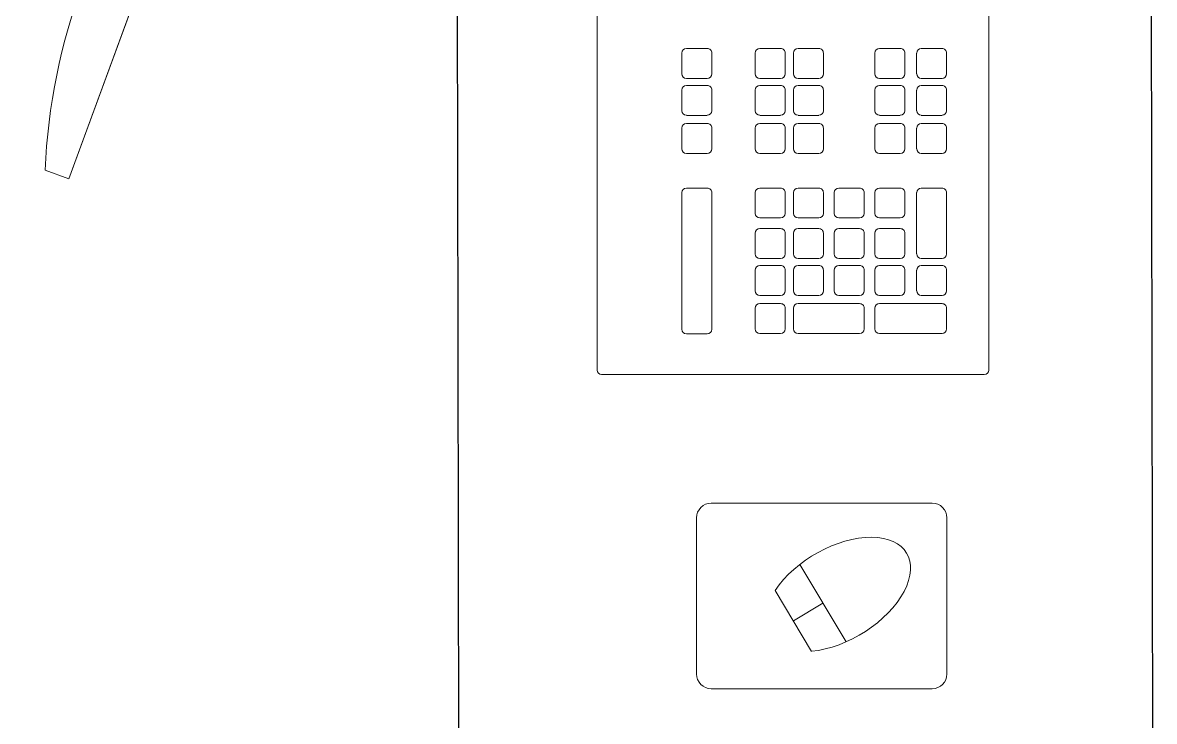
# Model space of a CAD drawing. Header units: metres. Extents: x -39 to 21688, y -24 to 9022.
# Drawn here: x 161.4841 to 161.9737, y 43.1306 to 43.433 of the extents above; entities that cross this region are included whole.
import ezdxf

# ---------------------------------------------------------------- set-up
doc = ezdxf.new("R2010")
doc.units = ezdxf.units.M
doc.header["$MEASUREMENT"] = 0
doc.linetypes.add('CONTINUA', pattern=[0])
for name, color, linetype in [('AR-CALLES', 4, 'Continuous'), ('AR-MOBILIRIO', 1, 'Continuous'), ('AR-PUERTAS', 2, 'Continuous')]:
    doc.layers.add(name, color=color, linetype=linetype)

# ---------------------------------------------------------------- blocks, each defined once
blk = doc.blocks.new('AR-MOB. RECEPCION')
at = {"layer": 'AR-MOBILIRIO', "extrusion": (5.25001e-07, -5.22836e-07, 1)}
for p, q in [((-0.00461, 2.83592, 0), (-0.00019, 0.13393, 0)), ((-0.30019, 0.13344, 0), (-0.30133, 0.83344, 0))]:
    blk.add_line(p, q, dxfattribs=at)
at = {"layer": 'AR-MOBILIRIO', "extrusion": (-1.60905e-07, -3.9026e-07, 1)}
blk.add_line((-0.30133, 0.83344, 0), (-0.30309, 1.90844, 0), dxfattribs=at)
at = {"layer": 'AR-MOBILIRIO', "linetype": 'CONTINUA', "lineweight": 5}
for p, q in [((-0.33915, 1.26, 0), (-0.46978, 0.90437, 0)), ((-0.24128, 0.82161, 0), (-0.24128, 1.24297, 0)), ((-0.07179, 0.82161, 0), (-0.07179, 1.24297, 0)), ((-0.19362, 0.96077, 0), (-0.2026, 0.96077, 0)), ((-0.16188, 0.96077, 0), (-0.17086, 0.96077, 0)), ((-0.14534, 0.96077, 0), (-0.15431, 0.96077, 0)), ((-0.11011, 0.96077, 0), (-0.11908, 0.96077, 0)), ((-0.09205, 0.96077, 0), (-0.10102, 0.96077, 0)), ((-0.20459, 0.95878, 0), (-0.20459, 0.94981, 0)), ((-0.19163, 0.94981, 0), (-0.19163, 0.95878, 0)), ((-0.17285, 0.95878, 0), (-0.17285, 0.94981, 0)), ((-0.15989, 0.94981, 0), (-0.15989, 0.95878, 0)), ((-0.1563, 0.95878, 0), (-0.1563, 0.94981, 0)), ((-0.14334, 0.94981, 0), (-0.14334, 0.95878, 0)), ((-0.12107, 0.95878, 0), (-0.12107, 0.94981, 0)), ((-0.10811, 0.94981, 0), (-0.10811, 0.95878, 0)), ((-0.10302, 0.95878, 0), (-0.10302, 0.94981, 0)), ((-0.09006, 0.94981, 0), (-0.09006, 0.95878, 0)), ((-0.2026, 0.94781, 0), (-0.19362, 0.94781, 0)), ((-0.17086, 0.94781, 0), (-0.16188, 0.94781, 0)), ((-0.15431, 0.94781, 0), (-0.14534, 0.94781, 0)), ((-0.11908, 0.94781, 0), (-0.11011, 0.94781, 0)), ((-0.10102, 0.94781, 0), (-0.09205, 0.94781, 0)), ((-0.20459, 0.94279, 0), (-0.20459, 0.93382, 0)), ((-0.19362, 0.94478, 0), (-0.2026, 0.94478, 0)), ((-0.19163, 0.93382, 0), (-0.19163, 0.94279, 0)), ((-0.17285, 0.94279, 0), (-0.17285, 0.93382, 0)), ((-0.16188, 0.94478, 0), (-0.17086, 0.94478, 0)), ((-0.15989, 0.93382, 0), (-0.15989, 0.94279, 0)), ((-0.1563, 0.94279, 0), (-0.1563, 0.93382, 0)), ((-0.14534, 0.94478, 0), (-0.15431, 0.94478, 0)), ((-0.14334, 0.93382, 0), (-0.14334, 0.94279, 0)), ((-0.12107, 0.94279, 0), (-0.12107, 0.93382, 0)), ((-0.11011, 0.94478, 0), (-0.11908, 0.94478, 0)), ((-0.10811, 0.93382, 0), (-0.10811, 0.94279, 0)), ((-0.10302, 0.94279, 0), (-0.10302, 0.93382, 0)), ((-0.09205, 0.94478, 0), (-0.10102, 0.94478, 0)), ((-0.09006, 0.93382, 0), (-0.09006, 0.94279, 0)), ((-0.2026, 0.93182, 0), (-0.19362, 0.93182, 0)), ((-0.17086, 0.93182, 0), (-0.16188, 0.93182, 0)), ((-0.15431, 0.93182, 0), (-0.14534, 0.93182, 0)), ((-0.11908, 0.93182, 0), (-0.11011, 0.93182, 0)), ((-0.10102, 0.93182, 0), (-0.09205, 0.93182, 0)), ((-0.20459, 0.92633, 0), (-0.20459, 0.91735, 0)), ((-0.19362, 0.92832, 0), (-0.2026, 0.92832, 0)), ((-0.19163, 0.91735, 0), (-0.19163, 0.92633, 0)), ((-0.17285, 0.92633, 0), (-0.17285, 0.91735, 0)), ((-0.16188, 0.92832, 0), (-0.17086, 0.92832, 0)), ((-0.15989, 0.91735, 0), (-0.15989, 0.92633, 0)), ((-0.1563, 0.92633, 0), (-0.1563, 0.91735, 0)), ((-0.14534, 0.92832, 0), (-0.15431, 0.92832, 0)), ((-0.14334, 0.91735, 0), (-0.14334, 0.92633, 0)), ((-0.12107, 0.92633, 0), (-0.12107, 0.91735, 0)), ((-0.11011, 0.92832, 0), (-0.11908, 0.92832, 0)), ((-0.10811, 0.91735, 0), (-0.10811, 0.92633, 0)), ((-0.10302, 0.92633, 0), (-0.10302, 0.91735, 0)), ((-0.09205, 0.92832, 0), (-0.10102, 0.92832, 0)), ((-0.09006, 0.91735, 0), (-0.09006, 0.92633, 0)), ((-0.20459, 0.92184, 0), (-0.20459, 0.91735, 0)), ((-0.19163, 0.92184, 0), (-0.19163, 0.91735, 0)), ((-0.2026, 0.91536, 0), (-0.19362, 0.91536, 0)), ((-0.17086, 0.91536, 0), (-0.16188, 0.91536, 0)), ((-0.15431, 0.91536, 0), (-0.14534, 0.91536, 0)), ((-0.11908, 0.91536, 0), (-0.11011, 0.91536, 0)), ((-0.10102, 0.91536, 0), (-0.09205, 0.91536, 0)), ((-0.46978, 0.90437, 0), (-0.48, 0.90812, 0)), ((-0.20459, 0.89838, 0), (-0.20459, 0.83924, 0)), ((-0.19362, 0.90037, 0), (-0.2026, 0.90037, 0)), ((-0.19163, 0.83924, 0), (-0.19163, 0.89838, 0)), ((-0.17285, 0.89838, 0), (-0.17285, 0.88941, 0)), ((-0.16188, 0.90037, 0), (-0.17086, 0.90037, 0)), ((-0.15989, 0.88941, 0), (-0.15989, 0.89838, 0)), ((-0.1563, 0.89838, 0), (-0.1563, 0.88941, 0)), ((-0.14534, 0.90037, 0), (-0.15431, 0.90037, 0)), ((-0.14334, 0.88941, 0), (-0.14334, 0.89838, 0)), ((-0.13869, 0.89838, 0), (-0.13869, 0.88941, 0)), ((-0.12772, 0.90037, 0), (-0.13669, 0.90037, 0)), ((-0.12573, 0.88941, 0), (-0.12573, 0.89838, 0)), ((-0.12107, 0.89838, 0), (-0.12107, 0.88941, 0)), ((-0.11011, 0.90037, 0), (-0.11908, 0.90037, 0)), ((-0.10811, 0.88941, 0), (-0.10811, 0.89838, 0)), ((-0.10302, 0.89838, 0), (-0.10302, 0.87185, 0)), ((-0.09205, 0.90037, 0), (-0.10102, 0.90037, 0)), ((-0.09006, 0.87185, 0), (-0.09006, 0.89838, 0)), ((-0.17086, 0.88741, 0), (-0.16188, 0.88741, 0)), ((-0.15431, 0.88741, 0), (-0.14534, 0.88741, 0)), ((-0.13669, 0.88741, 0), (-0.12772, 0.88741, 0)), ((-0.11908, 0.88741, 0), (-0.11011, 0.88741, 0)), ((-0.16188, 0.88281, 0), (-0.17086, 0.88281, 0)), ((-0.14534, 0.88281, 0), (-0.15431, 0.88281, 0)), ((-0.12772, 0.88281, 0), (-0.13669, 0.88281, 0)), ((-0.11011, 0.88281, 0), (-0.11908, 0.88281, 0)), ((-0.17285, 0.88082, 0), (-0.17285, 0.87185, 0)), ((-0.15989, 0.87185, 0), (-0.15989, 0.88082, 0)), ((-0.1563, 0.88082, 0), (-0.1563, 0.87185, 0)), ((-0.14334, 0.87185, 0), (-0.14334, 0.88082, 0)), ((-0.13869, 0.88082, 0), (-0.13869, 0.87185, 0)), ((-0.12573, 0.87185, 0), (-0.12573, 0.88082, 0)), ((-0.12107, 0.88082, 0), (-0.12107, 0.87185, 0)), ((-0.10811, 0.87185, 0), (-0.10811, 0.88082, 0)), ((-0.17086, 0.86985, 0), (-0.16188, 0.86985, 0)), ((-0.16188, 0.86682, 0), (-0.17086, 0.86682, 0)), ((-0.15431, 0.86985, 0), (-0.14534, 0.86985, 0)), ((-0.14534, 0.86682, 0), (-0.15431, 0.86682, 0)), ((-0.13669, 0.86985, 0), (-0.12772, 0.86985, 0)), ((-0.12772, 0.86682, 0), (-0.13669, 0.86682, 0)), ((-0.11908, 0.86985, 0), (-0.11011, 0.86985, 0)), ((-0.11011, 0.86682, 0), (-0.11908, 0.86682, 0)), ((-0.10102, 0.86985, 0), (-0.09205, 0.86985, 0)), ((-0.09205, 0.86682, 0), (-0.10102, 0.86682, 0)), ((-0.17285, 0.86483, 0), (-0.17285, 0.85586, 0)), ((-0.15989, 0.85586, 0), (-0.15989, 0.86483, 0)), ((-0.1563, 0.86483, 0), (-0.1563, 0.85586, 0)), ((-0.14334, 0.85586, 0), (-0.14334, 0.86483, 0)), ((-0.13869, 0.86483, 0), (-0.13869, 0.85586, 0)), ((-0.12573, 0.85586, 0), (-0.12573, 0.86483, 0)), ((-0.12107, 0.86483, 0), (-0.12107, 0.85586, 0)), ((-0.10811, 0.85586, 0), (-0.10811, 0.86483, 0)), ((-0.10302, 0.86483, 0), (-0.10302, 0.85586, 0)), ((-0.09006, 0.85586, 0), (-0.09006, 0.86483, 0)), ((-0.17086, 0.85386, 0), (-0.16188, 0.85386, 0)), ((-0.15431, 0.85386, 0), (-0.14534, 0.85386, 0)), ((-0.13669, 0.85386, 0), (-0.12772, 0.85386, 0)), ((-0.11908, 0.85386, 0), (-0.11011, 0.85386, 0)), ((-0.10102, 0.85386, 0), (-0.09205, 0.85386, 0)), ((-0.17285, 0.84836, 0), (-0.17285, 0.83939, 0)), ((-0.16188, 0.85036, 0), (-0.17086, 0.85036, 0)), ((-0.15989, 0.83939, 0), (-0.15989, 0.84836, 0)), ((-0.1563, 0.84836, 0), (-0.1563, 0.83939, 0)), ((-0.12772, 0.85036, 0), (-0.15431, 0.85036, 0)), ((-0.12573, 0.83939, 0), (-0.12573, 0.84836, 0)), ((-0.12107, 0.84836, 0), (-0.12107, 0.83939, 0)), ((-0.09205, 0.85036, 0), (-0.11908, 0.85036, 0)), ((-0.09006, 0.83939, 0), (-0.09006, 0.84836, 0)), ((-0.2026, 0.83725, 0), (-0.19363, 0.83725, 0)), ((-0.17086, 0.8374, 0), (-0.16188, 0.8374, 0)), ((-0.15431, 0.8374, 0), (-0.12772, 0.8374, 0)), ((-0.11908, 0.8374, 0), (-0.09205, 0.8374, 0)), ((-0.07378, 0.81962, 0), (-0.23928, 0.81962, 0)), ((-0.1335, 0.70398, 0), (-0.15357, 0.73744, 0)), ((-0.14844, 0.69985, 0), (-0.16425, 0.7262, 0)), ((-0.14354, 0.72071, 0), (-0.15634, 0.71303, 0))]:
    blk.add_line(p, q, dxfattribs=at)
at = {"layer": 'AR-MOBILIRIO', "linetype": 'CONTINUA', "lineweight": 5, "elevation": 0}
blk.add_lwpolyline([(-0.33915, 1.26), (-0.46978, 0.90437), (-0.46978, 0.90437), (-0.33915, 1.26)], close=True, dxfattribs=at)
blk.add_lwpolyline([(-0.19189, 0.68368), (-0.09627, 0.68368, 0.414214), (-0.08992, 0.69002), (-0.08992, 0.75763, 0.414214), (-0.09626, 0.76398), (-0.19189, 0.76398, 0.414214), (-0.19823, 0.75763), (-0.19823, 0.69002, 0.414214)], format="xyb", close=True, dxfattribs=at)
at = {"layer": 'AR-MOBILIRIO', "linetype": 'CONTINUA', "lineweight": 5}
for centre, radius, start, end in [((-0.22243, 0.89777, 0), 0.25777, 159.2586, 177.6982), ((-0.2026, 0.95878, 0), 0.00199, 89.9999, 179.9999), ((-0.2026, 0.95878, 0), 0.00199, 89.9999, 179.9999), ((-0.19362, 0.95878, 0), 0.00199, 359.9999, 89.9999), ((-0.17086, 0.95878, 0), 0.00199, 89.9999, 179.9999), ((-0.17086, 0.95878, 0), 0.00199, 89.9999, 179.9999), ((-0.16188, 0.95878, 0), 0.00199, 359.9999, 89.9999), ((-0.15431, 0.95878, 0), 0.00199, 89.9999, 179.9999), ((-0.15431, 0.95878, 0), 0.00199, 89.9999, 179.9999), ((-0.14534, 0.95878, 0), 0.00199, 359.9999, 89.9999), ((-0.11908, 0.95878, 0), 0.00199, 89.9999, 179.9999), ((-0.11908, 0.95878, 0), 0.00199, 89.9999, 179.9999), ((-0.11011, 0.95878, 0), 0.00199, 359.9999, 89.9999), ((-0.10102, 0.95878, 0), 0.00199, 89.9999, 179.9999), ((-0.10102, 0.95878, 0), 0.00199, 89.9999, 179.9999), ((-0.09205, 0.95878, 0), 0.00199, 359.9999, 89.9999), ((-0.2026, 0.94981, 0), 0.00199, 179.9999, 269.9999), ((-0.19362, 0.94981, 0), 0.00199, 269.9999, 359.9999), ((-0.17086, 0.94981, 0), 0.00199, 179.9999, 269.9999), ((-0.16188, 0.94981, 0), 0.00199, 269.9999, 359.9999), ((-0.15431, 0.94981, 0), 0.00199, 179.9999, 269.9999), ((-0.14534, 0.94981, 0), 0.00199, 269.9999, 359.9999), ((-0.11908, 0.94981, 0), 0.00199, 179.9999, 269.9999), ((-0.11011, 0.94981, 0), 0.00199, 269.9999, 359.9999), ((-0.10102, 0.94981, 0), 0.00199, 179.9999, 269.9999), ((-0.09205, 0.94981, 0), 0.00199, 269.9999, 359.9999), ((-0.2026, 0.94279, 0), 0.00199, 89.9999, 179.9999), ((-0.2026, 0.94279, 0), 0.00199, 89.9999, 179.9999), ((-0.19362, 0.94279, 0), 0.00199, 359.9999, 89.9999), ((-0.17086, 0.94279, 0), 0.00199, 89.9999, 179.9999), ((-0.17086, 0.94279, 0), 0.00199, 89.9999, 179.9999), ((-0.16188, 0.94279, 0), 0.00199, 359.9999, 89.9999), ((-0.15431, 0.94279, 0), 0.00199, 89.9999, 179.9999), ((-0.15431, 0.94279, 0), 0.00199, 89.9999, 179.9999), ((-0.14534, 0.94279, 0), 0.00199, 359.9999, 89.9999), ((-0.11908, 0.94279, 0), 0.00199, 89.9999, 179.9999), ((-0.11908, 0.94279, 0), 0.00199, 89.9999, 179.9999), ((-0.11011, 0.94279, 0), 0.00199, 359.9999, 89.9999), ((-0.10102, 0.94279, 0), 0.00199, 89.9999, 179.9999), ((-0.10102, 0.94279, 0), 0.00199, 89.9999, 179.9999), ((-0.09205, 0.94279, 0), 0.00199, 359.9999, 89.9999), ((-0.2026, 0.93382, 0), 0.00199, 179.9999, 269.9999), ((-0.19362, 0.93382, 0), 0.00199, 269.9999, 359.9999), ((-0.17086, 0.93382, 0), 0.00199, 179.9999, 269.9999), ((-0.16188, 0.93382, 0), 0.00199, 269.9999, 359.9999), ((-0.15431, 0.93382, 0), 0.00199, 179.9999, 269.9999), ((-0.14534, 0.93382, 0), 0.00199, 269.9999, 359.9999), ((-0.11908, 0.93382, 0), 0.00199, 179.9999, 269.9999), ((-0.11011, 0.93382, 0), 0.00199, 269.9999, 359.9999), ((-0.10102, 0.93382, 0), 0.00199, 179.9999, 269.9999), ((-0.09205, 0.93382, 0), 0.00199, 269.9999, 359.9999), ((-0.2026, 0.92633, 0), 0.00199, 89.9999, 179.9999), ((-0.2026, 0.92633, 0), 0.00199, 89.9999, 179.9999), ((-0.19362, 0.92633, 0), 0.00199, 359.9999, 89.9999), ((-0.17086, 0.92633, 0), 0.00199, 89.9999, 179.9999), ((-0.17086, 0.92633, 0), 0.00199, 89.9999, 179.9999), ((-0.16188, 0.92633, 0), 0.00199, 359.9999, 89.9999), ((-0.15431, 0.92633, 0), 0.00199, 89.9999, 179.9999), ((-0.15431, 0.92633, 0), 0.00199, 89.9999, 179.9999), ((-0.14534, 0.92633, 0), 0.00199, 359.9999, 89.9999), ((-0.11908, 0.92633, 0), 0.00199, 89.9999, 179.9999), ((-0.11908, 0.92633, 0), 0.00199, 89.9999, 179.9999), ((-0.11011, 0.92633, 0), 0.00199, 359.9999, 89.9999), ((-0.10102, 0.92633, 0), 0.00199, 89.9999, 179.9999), ((-0.10102, 0.92633, 0), 0.00199, 89.9999, 179.9999), ((-0.09205, 0.92633, 0), 0.00199, 359.9999, 89.9999), ((-0.2026, 0.91735, 0), 0.00199, 179.9999, 269.9999), ((-0.19362, 0.91735, 0), 0.00199, 269.9999, 359.9999), ((-0.17086, 0.91735, 0), 0.00199, 179.9999, 269.9999), ((-0.16188, 0.91735, 0), 0.00199, 269.9999, 359.9999), ((-0.15431, 0.91735, 0), 0.00199, 179.9999, 269.9999), ((-0.14534, 0.91735, 0), 0.00199, 269.9999, 359.9999), ((-0.11908, 0.91735, 0), 0.00199, 179.9999, 269.9999), ((-0.11011, 0.91735, 0), 0.00199, 269.9999, 359.9999), ((-0.10102, 0.91735, 0), 0.00199, 179.9999, 269.9999), ((-0.09205, 0.91735, 0), 0.00199, 269.9999, 359.9999), ((-0.2026, 0.89838, 0), 0.00199, 89.9999, 179.9999), ((-0.2026, 0.89838, 0), 0.00199, 89.9999, 179.9999), ((-0.19362, 0.89838, 0), 0.00199, 359.9999, 89.9999), ((-0.17086, 0.89838, 0), 0.00199, 89.9999, 179.9999), ((-0.17086, 0.89838, 0), 0.00199, 89.9999, 179.9999), ((-0.16188, 0.89838, 0), 0.00199, 359.9999, 89.9999), ((-0.15431, 0.89838, 0), 0.00199, 89.9999, 179.9999), ((-0.15431, 0.89838, 0), 0.00199, 89.9999, 179.9999), ((-0.14534, 0.89838, 0), 0.00199, 359.9999, 89.9999), ((-0.13669, 0.89838, 0), 0.00199, 89.9999, 179.9999), ((-0.13669, 0.89838, 0), 0.00199, 89.9999, 179.9999), ((-0.12772, 0.89838, 0), 0.00199, 359.9999, 89.9999), ((-0.11908, 0.89838, 0), 0.00199, 89.9999, 179.9999), ((-0.11908, 0.89838, 0), 0.00199, 89.9999, 179.9999), ((-0.11011, 0.89838, 0), 0.00199, 359.9999, 89.9999), ((-0.10102, 0.89838, 0), 0.00199, 89.9999, 179.9999), ((-0.10102, 0.89838, 0), 0.00199, 89.9999, 179.9999), ((-0.09205, 0.89838, 0), 0.00199, 359.9999, 89.9999), ((-0.17086, 0.88941, 0), 0.00199, 179.9999, 269.9999), ((-0.16188, 0.88941, 0), 0.00199, 269.9999, 359.9999), ((-0.15431, 0.88941, 0), 0.00199, 179.9999, 269.9999), ((-0.14534, 0.88941, 0), 0.00199, 269.9999, 359.9999), ((-0.13669, 0.88941, 0), 0.00199, 179.9999, 269.9999), ((-0.12772, 0.88941, 0), 0.00199, 269.9999, 359.9999), ((-0.11908, 0.88941, 0), 0.00199, 179.9999, 269.9999), ((-0.11011, 0.88941, 0), 0.00199, 269.9999, 359.9999), ((-0.17086, 0.88082, 0), 0.00199, 89.9999, 179.9999), ((-0.17086, 0.88082, 0), 0.00199, 89.9999, 179.9999), ((-0.16188, 0.88082, 0), 0.00199, 359.9999, 89.9999), ((-0.15431, 0.88082, 0), 0.00199, 89.9999, 179.9999), ((-0.15431, 0.88082, 0), 0.00199, 89.9999, 179.9999), ((-0.14534, 0.88082, 0), 0.00199, 359.9999, 89.9999), ((-0.13669, 0.88082, 0), 0.00199, 89.9999, 179.9999), ((-0.13669, 0.88082, 0), 0.00199, 89.9999, 179.9999), ((-0.12772, 0.88082, 0), 0.00199, 359.9999, 89.9999), ((-0.11908, 0.88082, 0), 0.00199, 89.9999, 179.9999), ((-0.11908, 0.88082, 0), 0.00199, 89.9999, 179.9999), ((-0.11011, 0.88082, 0), 0.00199, 359.9999, 89.9999), ((-0.17086, 0.87185, 0), 0.00199, 179.9999, 269.9999), ((-0.16188, 0.87185, 0), 0.00199, 269.9999, 359.9999), ((-0.15431, 0.87185, 0), 0.00199, 179.9999, 269.9999), ((-0.14534, 0.87185, 0), 0.00199, 269.9999, 359.9999), ((-0.13669, 0.87185, 0), 0.00199, 179.9999, 269.9999), ((-0.12772, 0.87185, 0), 0.00199, 269.9999, 359.9999), ((-0.11908, 0.87185, 0), 0.00199, 179.9999, 269.9999), ((-0.11011, 0.87185, 0), 0.00199, 269.9999, 359.9999), ((-0.10102, 0.87185, 0), 0.00199, 179.9999, 269.9999), ((-0.09205, 0.87185, 0), 0.00199, 269.9999, 359.9999), ((-0.17086, 0.86483, 0), 0.00199, 89.9999, 179.9999), ((-0.17086, 0.86483, 0), 0.00199, 89.9999, 179.9999), ((-0.16188, 0.86483, 0), 0.00199, 359.9999, 89.9999), ((-0.15431, 0.86483, 0), 0.00199, 89.9999, 179.9999), ((-0.15431, 0.86483, 0), 0.00199, 89.9999, 179.9999), ((-0.14534, 0.86483, 0), 0.00199, 359.9999, 89.9999), ((-0.13669, 0.86483, 0), 0.00199, 89.9999, 179.9999), ((-0.13669, 0.86483, 0), 0.00199, 89.9999, 179.9999), ((-0.12772, 0.86483, 0), 0.00199, 359.9999, 89.9999), ((-0.11908, 0.86483, 0), 0.00199, 89.9999, 179.9999), ((-0.11908, 0.86483, 0), 0.00199, 89.9999, 179.9999), ((-0.11011, 0.86483, 0), 0.00199, 359.9999, 89.9999), ((-0.10102, 0.86483, 0), 0.00199, 89.9999, 179.9999), ((-0.10102, 0.86483, 0), 0.00199, 89.9999, 179.9999), ((-0.09205, 0.86483, 0), 0.00199, 359.9999, 89.9999), ((-0.17086, 0.85586, 0), 0.00199, 179.9999, 269.9999), ((-0.16188, 0.85586, 0), 0.00199, 269.9999, 359.9999), ((-0.15431, 0.85586, 0), 0.00199, 179.9999, 269.9999), ((-0.14534, 0.85586, 0), 0.00199, 269.9999, 359.9999), ((-0.13669, 0.85586, 0), 0.00199, 179.9999, 269.9999), ((-0.12772, 0.85586, 0), 0.00199, 269.9999, 359.9999), ((-0.11908, 0.85586, 0), 0.00199, 179.9999, 269.9999), ((-0.11011, 0.85586, 0), 0.00199, 269.9999, 359.9999), ((-0.10102, 0.85586, 0), 0.00199, 179.9999, 269.9999), ((-0.09205, 0.85586, 0), 0.00199, 269.9999, 359.9999), ((-0.17086, 0.84836, 0), 0.00199, 89.9999, 179.9999), ((-0.17086, 0.84836, 0), 0.00199, 89.9999, 179.9999), ((-0.16188, 0.84836, 0), 0.00199, 359.9999, 89.9999), ((-0.15431, 0.84836, 0), 0.00199, 89.9999, 179.9999), ((-0.15431, 0.84836, 0), 0.00199, 89.9999, 179.9999), ((-0.12772, 0.84836, 0), 0.00199, 359.9999, 89.9999), ((-0.11908, 0.84836, 0), 0.00199, 89.9999, 179.9999), ((-0.11908, 0.84836, 0), 0.00199, 89.9999, 179.9999), ((-0.09205, 0.84836, 0), 0.00199, 359.9999, 89.9999), ((-0.2026, 0.83924, 0), 0.00199, 179.9999, 269.9999), ((-0.19363, 0.83924, 0), 0.00199, 269.9999, 359.9999), ((-0.17086, 0.83939, 0), 0.00199, 179.9999, 269.9999), ((-0.16188, 0.83939, 0), 0.00199, 269.9999, 359.9999), ((-0.15431, 0.83939, 0), 0.00199, 179.9999, 269.9999), ((-0.12772, 0.83939, 0), 0.00199, 269.9999, 359.9999), ((-0.11908, 0.83939, 0), 0.00199, 179.9999, 269.9999), ((-0.09205, 0.83939, 0), 0.00199, 269.9999, 359.9999), ((-0.23928, 0.82161, 0), 0.00199, 179.9999, 269.9999), ((-0.07378, 0.82161, 0), 0.00199, 269.9999, 359.9999)]:
    blk.add_arc(centre, radius, start, end, dxfattribs=at)
at = {"layer": 'AR-MOBILIRIO', "linetype": 'CONTINUA', "lineweight": 5, "extrusion": (0, 0, -1)}
blk.add_ellipse((-0.13727, 0.72447, 0), major_axis=(0.02988, 0.01792), ratio=0.572727, start_param=4.020049, end_param=8.546322, dxfattribs=at)

msp = doc.modelspace()

# ---------------------------------------------------------------- linework, layer by layer
at = {"layer": 'AR-PUERTAS'}
msp.add_circle((164.88265, 27.62249), 40.08066, dxfattribs=at)

# ---------------------------------------------------------------- block references
at = {"layer": 'AR-CALLES', "rotation": 359.9998818690886}
msp.add_blockref('AR-MOB. RECEPCION', (161.97388, 42.46106, 0), dxfattribs=at)

doc.saveas('drawing.dxf')
